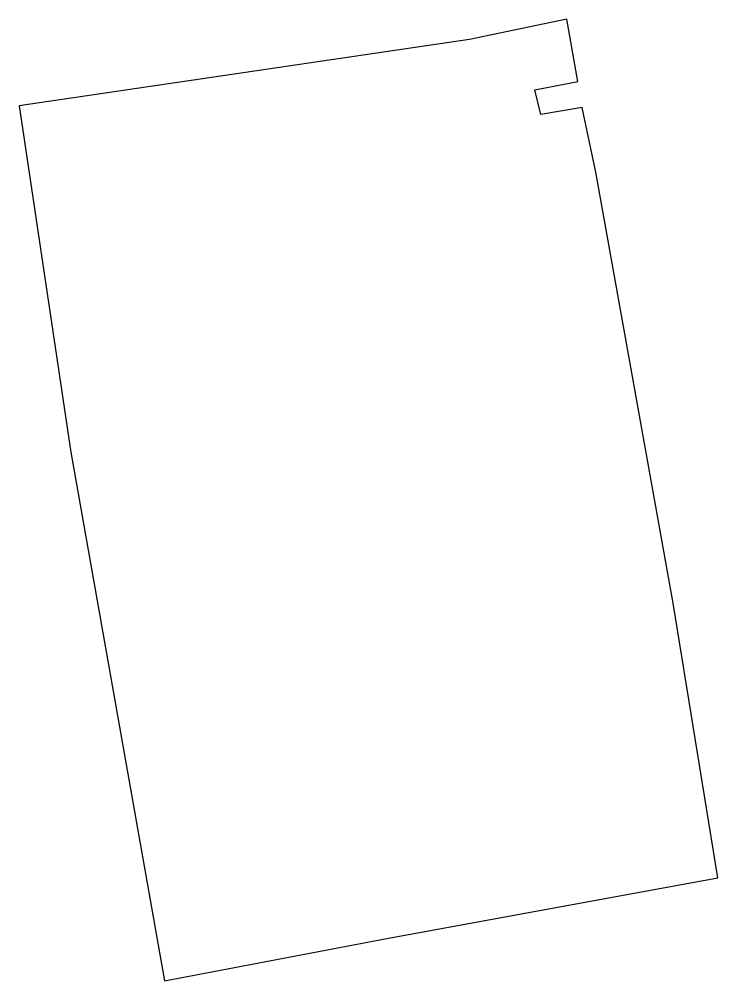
# Model space of a CAD drawing. Header units: millimetres. Extents: x 613158.4 to 613180.6, y 1318566.4 to 1318597.
import ezdxf

# ---------------------------------------------------------------- set-up
doc = ezdxf.new("R2010")
doc.units = ezdxf.units.MM

msp = doc.modelspace()

# ---------------------------------------------------------------- linework, layer by layer
msp.add_lwpolyline([(613158.37, 1318594.21), (613160.01, 1318583.19), (613162.99, 1318566.36), (613170.12, 1318567.72), (613180.6, 1318569.64), (613179.18, 1318578.38), (613176.72, 1318592.1), (613176.28, 1318594.16), (613174.97, 1318593.94), (613174.78, 1318594.72), (613176.15, 1318594.99), (613175.8, 1318596.97), (613172.7, 1318596.33)], close=True)

doc.saveas('drawing.dxf')
